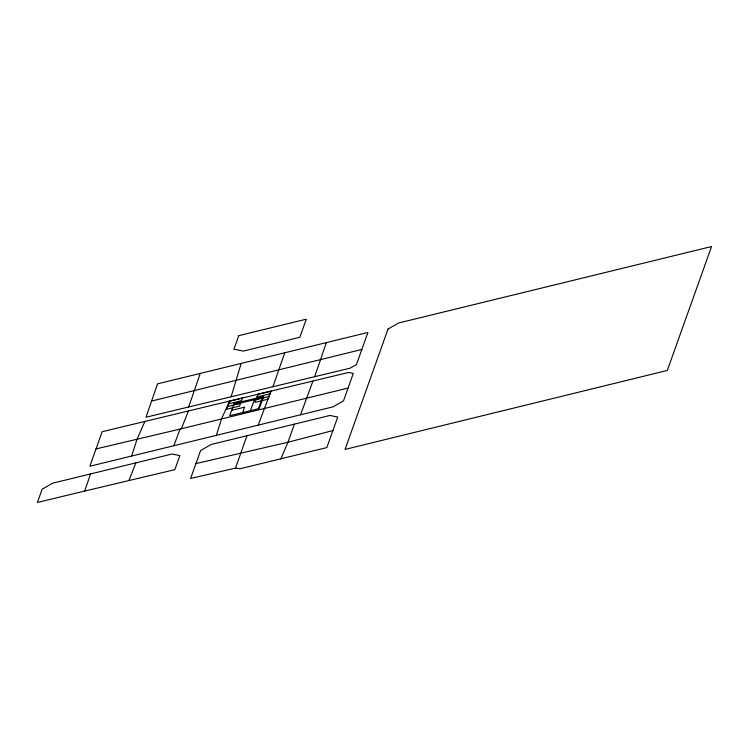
<?xml version="1.0" encoding="UTF-8"?>
<svg xmlns="http://www.w3.org/2000/svg" width="749" height="749" viewBox="0 0 749 749"><rect width="100%" height="100%" fill="white"/><g stroke="black" fill="none" stroke-linecap="round" stroke-linejoin="round"><path stroke-width="1.12" d="M231.123 396.773L241.15 363.424M216.321 435.356L333.015 406.857L343.519 400.809L353.275 373.423L348.641 372.459L102.145 431.714L89.843 466.243L216.321 435.356L221.667 418.616L229.578 401.089M131.599 456.047L137.039 439.242L144.857 421.453M326.358 342.611L314.683 376.691M84.684 491.063L174.854 469.66L179.882 455.598L172.083 454.016L52.617 483.199L42.113 489.247L37.45 502.448L84.684 491.063L90.563 473.93M151.588 401.061L157.543 383.844L367.918 332.462L356.44 364.566L350.148 368.171L145.98 417.249L151.588 401.061L361.851 349.465M200.245 373.405L188.664 406.988M284.779 352.76L272.917 386.737M235.504 468.125L240.017 468.752L326.826 447.593L337.733 417.034L329.935 415.461L211.087 444.494L200.592 450.533L190.62 478.442L235.504 468.125L246.964 435.721M294.432 424.131L287.962 442.228L280.866 458.95M312.942 381.044L300.555 414.777M242.61 412.577L244.633 407.166L231.703 410.283M250.363 410.705L254.482 399.676M173.843 445.73L180.088 429.074M258.339 408.776L262.496 397.747L233.81 404.647M258.19 425.123L271.016 391.128M128.931 480.558L135.841 462.873M95.975 448.932L181.305 428.784L188.486 410.958M332.893 430.572L287.962 442.228L195.929 463.584M181.305 428.784L348.06 388.085M228.576 403.833L241.506 400.715M257.01 396.97L269.94 393.843M227.565 406.538L240.495 403.411M256.008 399.666L268.928 396.549M238.772 335.664L233.95 349.212L243.303 351.094L299.825 337.293L306.285 319.186L238.772 335.664M388.029 329.045L345.055 449.419L667.322 370.446L711.55 246.552L398.524 323.016L388.029 329.045M229.587 401.127L226.563 409.235L239.483 406.117L242.507 398.009L229.587 401.127M234.231 403.524L229.69 415.695L259.191 408.57L263.732 396.399L234.231 403.524M258.021 394.264L254.997 402.372L267.917 399.254L270.951 391.137L258.021 394.264"/></g></svg>
